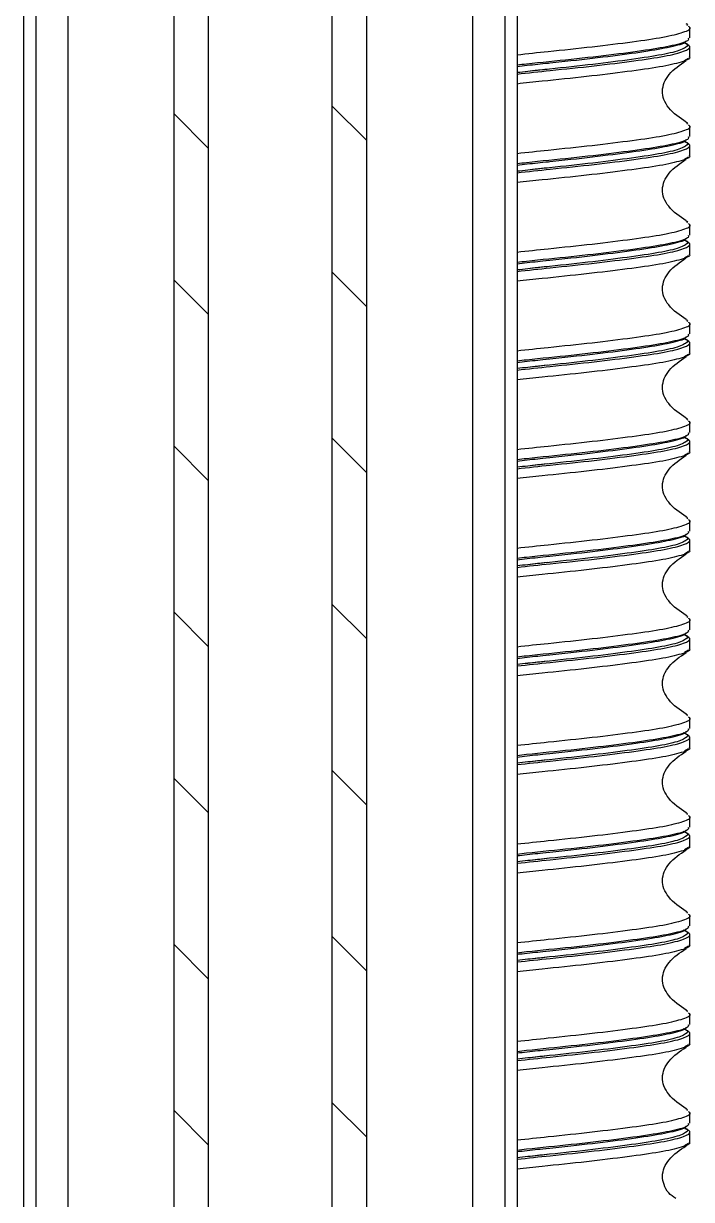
# Model space of a CAD drawing. Header units: millimetres. Extents: x -300 to 1184, y 5 to 1469.
# Drawn here: x 673.08 to 691.13, y 546.26 to 578.05 of the extents above; entities that cross this region are included whole.
import ezdxf

# ---------------------------------------------------------------- set-up
doc = ezdxf.new("R2010")
doc.units = ezdxf.units.MM

msp = doc.modelspace()

# ---------------------------------------------------------------- hatches: boundary and pattern name
at = {"linetype": 'Continuous', "lineweight": 18}
h = msp.add_hatch(dxfattribs=at)
h.set_pattern_fill('ANSI31', angle=90, style=0)
h.paths.add_polyline_path([(677.148, 722.902), (677.148, 482.902), (678.081, 482.902), (678.081, 722.902)], flags=0)
h = msp.add_hatch(dxfattribs=at)
h.set_pattern_fill('ANSI31', angle=90, style=0)
h.paths.add_polyline_path([(681.414, 722.902), (681.414, 482.902), (682.348, 482.902), (682.348, 722.902)], flags=0)

# ---------------------------------------------------------------- linework, layer by layer
at = {"color": 7, "linetype": 'Continuous', "lineweight": 25}
for p, q in [((673.414, 722.902), (673.414, 482.902)), ((674.281, 722.902), (674.281, 482.902)), ((677.148, 482.902), (677.148, 722.902)), ((678.081, 482.902), (678.081, 722.902)), ((681.414, 722.902), (681.414, 482.902)), ((682.348, 722.902), (682.348, 482.902)), ((685.214, 692.902), (685.214, 482.902)), ((686.081, 692.902), (686.081, 482.902)), ((673.081, 686.236), (673.081, 482.902)), ((686.414, 666.236), (686.414, 522.902)), ((691.081, 577.658), (691.081, 577.941)), ((691.081, 577.151), (691.081, 577.42)), ((691.048, 577.104), (690.937, 577.041)), ((691.081, 574.992), (691.081, 575.275)), ((691.081, 574.484), (691.081, 574.753)), ((691.048, 574.437), (690.937, 574.374)), ((691.081, 572.325), (691.081, 572.608)), ((691.081, 571.817), (691.081, 572.086)), ((691.048, 571.771), (690.937, 571.707)), ((691.081, 569.658), (691.081, 569.941)), ((691.081, 569.151), (691.081, 569.42)), ((691.048, 569.104), (690.937, 569.041)), ((691.081, 566.992), (691.081, 567.275)), ((691.081, 566.484), (691.081, 566.753)), ((691.048, 566.437), (690.937, 566.374)), ((691.081, 564.325), (691.081, 564.608)), ((691.081, 563.817), (691.081, 564.086)), ((691.048, 563.771), (690.937, 563.707)), ((691.081, 561.658), (691.081, 561.941)), ((691.081, 561.151), (691.081, 561.42)), ((691.048, 561.104), (690.937, 561.041)), ((691.081, 558.992), (691.081, 559.275)), ((691.081, 558.484), (691.081, 558.753)), ((691.048, 558.437), (690.937, 558.374)), ((691.081, 556.325), (691.081, 556.608)), ((691.081, 555.817), (691.081, 556.086)), ((691.048, 555.771), (690.937, 555.707)), ((691.081, 553.658), (691.081, 553.941)), ((691.081, 553.151), (691.081, 553.42)), ((691.048, 553.104), (690.937, 553.041)), ((691.081, 550.992), (691.081, 551.275)), ((691.081, 550.484), (691.081, 550.753)), ((691.048, 550.437), (690.937, 550.374)), ((691.081, 548.325), (691.081, 548.608)), ((691.081, 547.817), (691.081, 548.086)), ((691.048, 547.771), (690.937, 547.707))]:
    msp.add_line(p, q, dxfattribs=at)
for points, knots in [([(686.414, 577.202), (686.695, 577.233), (687.375, 577.306), (688.474, 577.418), (689.553, 577.555), (690.418, 577.678), (690.937, 577.811), (691.144, 577.908), (691.061, 577.957), (691.049, 577.965)], [0, 0, 0, 0, 0.118387, 0.287501, 0.459791, 0.628243, 0.799634, 0.970818, 1, 1, 1, 1]), ([(690.972, 578.047), (690.984, 578.043), (691.038, 578.025), (691.02, 578.008), (691.005, 577.995)], [0, 0, 0, 0, 0.221866, 1, 1, 1, 1]), ([(691.035, 577.658), (691.045, 577.639), (691.075, 577.577), (690.727, 577.464), (690.039, 577.339), (689.056, 577.208), (687.903, 577.074), (686.973, 576.984), (686.501, 576.931), (686.414, 576.921)], [0, 0, 0, 0, 0.081968, 0.259809, 0.434024, 0.610394, 0.787509, 0.961223, 1, 1, 1, 1]), ([(690.918, 577.538), (690.929, 577.534), (691.069, 577.487), (691.004, 577.403), (690.686, 577.265), (689.994, 577.141), (689.041, 577.01), (687.91, 576.875), (686.987, 576.785), (686.511, 576.73), (686.414, 576.718)], [0, 0, 0, 0, 0.013518, 0.169964, 0.329814, 0.486403, 0.644931, 0.804129, 0.960266, 1, 1, 1, 1]), ([(686.414, 576.681), (686.713, 576.713), (687.413, 576.789), (688.526, 576.902), (689.598, 577.039), (690.445, 577.162), (690.969, 577.296), (691.156, 577.421), (690.984, 577.5), (690.905, 577.535)], [0, 0, 0, 0, 0.112037, 0.262529, 0.415848, 0.565752, 0.71827, 0.870606, 1, 1, 1, 1]), ([(690.971, 577.574), (690.973, 577.569), (690.984, 577.521), (690.657, 577.423), (689.995, 577.299), (689.028, 577.167), (688.061, 577.054), (687.439, 576.989), (687.222, 576.966)], [0, 0, 0, 0, 0.025006, 0.24153, 0.453637, 0.66837, 0.88401, 1, 1, 1, 1]), ([(691.061, 577.151), (691.068, 577.146), (691.127, 577.098), (690.883, 577.004), (690.321, 576.871), (689.419, 576.748), (688.318, 576.611), (687.263, 576.504), (686.64, 576.437), (686.414, 576.412)], [0, 0, 0, 0, 0.021204, 0.197762, 0.374767, 0.548566, 0.726366, 0.901053, 1, 1, 1, 1]), ([(687.261, 576.97), (687.068, 576.95), (686.78, 576.92), (686.505, 576.889), (686.414, 576.878)], [0, 0, 0, 0, 0.668476, 1, 1, 1, 1]), ([(690.986, 575.38), (690.813, 575.496), (690.568, 575.659), (690.374, 575.983), (690.329, 576.224), (690.383, 576.461), (690.579, 576.773), (690.816, 576.931), (690.983, 577.042)], [0, 0, 0, 0, 0.279712, 0.396397, 0.503604, 0.610817, 0.726983, 1, 1, 1, 1]), ([(687.232, 576.808), (687.055, 576.789), (686.776, 576.76), (686.51, 576.73), (686.414, 576.719)], [0, 0, 0, 0, 0.638265, 1, 1, 1, 1]), ([(690.972, 575.38), (690.984, 575.376), (691.038, 575.359), (691.02, 575.342), (691.005, 575.329)], [0, 0, 0, 0, 0.2218656, 1, 1, 1, 1]), ([(686.414, 574.536), (686.695, 574.566), (687.375, 574.64), (688.474, 574.752), (689.553, 574.888), (690.418, 575.011), (690.937, 575.145), (691.144, 575.241), (691.061, 575.291), (691.049, 575.298)], [0, 0, 0, 0, 0.118387, 0.287501, 0.459791, 0.628243, 0.799634, 0.970818, 1, 1, 1, 1]), ([(691.035, 574.992), (691.045, 574.972), (691.075, 574.91), (690.727, 574.797), (690.039, 574.673), (689.056, 574.541), (687.903, 574.407), (686.973, 574.318), (686.501, 574.264), (686.414, 574.254)], [0, 0, 0, 0, 0.081968, 0.259809, 0.434024, 0.610394, 0.787509, 0.961223, 1, 1, 1, 1]), ([(690.918, 574.871), (690.929, 574.868), (691.069, 574.821), (691.004, 574.736), (690.686, 574.599), (689.994, 574.474), (689.041, 574.343), (687.91, 574.209), (686.987, 574.118), (686.511, 574.063), (686.414, 574.052)], [0, 0, 0, 0, 0.0135178, 0.1699636, 0.3298139, 0.4864026, 0.6449309, 0.8041287, 0.9602664, 1, 1, 1, 1]), ([(686.414, 574.014), (686.713, 574.046), (687.413, 574.122), (688.526, 574.236), (689.598, 574.373), (690.445, 574.496), (690.969, 574.629), (691.156, 574.754), (690.986, 574.832), (690.908, 574.867)], [0, 0, 0, 0, 0.112231, 0.262985, 0.41657, 0.566735, 0.719519, 0.872119, 1, 1, 1, 1]), ([(690.971, 574.907), (690.973, 574.902), (690.984, 574.854), (690.657, 574.756), (689.995, 574.632), (689.028, 574.501), (688.061, 574.387), (687.439, 574.322), (687.222, 574.299)], [0, 0, 0, 0, 0.025006, 0.24153, 0.453637, 0.66837, 0.88401, 1, 1, 1, 1]), ([(691.061, 574.484), (691.068, 574.479), (691.127, 574.431), (690.883, 574.338), (690.321, 574.204), (689.419, 574.081), (688.318, 573.944), (687.263, 573.838), (686.64, 573.77), (686.414, 573.745)], [0, 0, 0, 0, 0.021204, 0.197762, 0.374767, 0.548566, 0.726366, 0.901053, 1, 1, 1, 1]), ([(687.261, 574.303), (687.068, 574.284), (686.78, 574.254), (686.505, 574.222), (686.414, 574.211)], [0, 0, 0, 0, 0.668476, 1, 1, 1, 1]), ([(687.232, 574.141), (687.055, 574.123), (686.776, 574.094), (686.51, 574.063), (686.414, 574.052)], [0, 0, 0, 0, 0.638265, 1, 1, 1, 1]), ([(690.986, 572.714), (690.813, 572.829), (690.568, 572.993), (690.374, 573.316), (690.329, 573.557), (690.383, 573.795), (690.579, 574.106), (690.816, 574.264), (690.983, 574.375)], [0, 0, 0, 0, 0.279712, 0.396397, 0.503604, 0.610817, 0.726983, 1, 1, 1, 1]), ([(686.414, 571.869), (686.695, 571.899), (687.375, 571.973), (688.474, 572.085), (689.553, 572.222), (690.418, 572.345), (690.937, 572.478), (691.144, 572.574), (691.061, 572.624), (691.049, 572.631)], [0, 0, 0, 0, 0.118387, 0.287501, 0.459791, 0.628243, 0.799634, 0.970818, 1, 1, 1, 1]), ([(690.972, 572.713), (690.984, 572.71), (691.038, 572.692), (691.02, 572.675), (691.005, 572.662)], [0, 0, 0, 0, 0.221866, 1, 1, 1, 1]), ([(691.035, 572.325), (691.045, 572.306), (691.075, 572.244), (690.727, 572.13), (690.039, 572.006), (689.056, 571.875), (687.903, 571.74), (686.973, 571.651), (686.501, 571.597), (686.414, 571.587)], [0, 0, 0, 0, 0.081968, 0.259809, 0.434024, 0.610394, 0.787509, 0.961223, 1, 1, 1, 1]), ([(690.918, 572.205), (690.929, 572.201), (691.069, 572.154), (691.004, 572.069), (690.686, 571.932), (689.994, 571.808), (689.041, 571.676), (687.91, 571.542), (686.987, 571.451), (686.511, 571.396), (686.414, 571.385)], [0, 0, 0, 0, 0.0135178, 0.1699636, 0.3298139, 0.4864026, 0.6449309, 0.8041287, 0.9602664, 1, 1, 1, 1]), ([(686.414, 571.347), (686.713, 571.38), (687.413, 571.455), (688.526, 571.569), (689.598, 571.706), (690.445, 571.829), (690.969, 571.962), (691.156, 572.088), (690.984, 572.166), (690.905, 572.202)], [0, 0, 0, 0, 0.112037, 0.262529, 0.415848, 0.565752, 0.71827, 0.870606, 1, 1, 1, 1]), ([(690.971, 572.24), (690.973, 572.235), (690.984, 572.188), (690.657, 572.089), (689.995, 571.966), (689.028, 571.834), (688.061, 571.72), (687.439, 571.655), (687.222, 571.633)], [0, 0, 0, 0, 0.025006, 0.24153, 0.453637, 0.66837, 0.88401, 1, 1, 1, 1]), ([(691.061, 571.817), (691.068, 571.812), (691.127, 571.765), (690.883, 571.671), (690.321, 571.537), (689.419, 571.415), (688.318, 571.278), (687.263, 571.171), (686.64, 571.103), (686.414, 571.079)], [0, 0, 0, 0, 0.021204, 0.197762, 0.374767, 0.548566, 0.726366, 0.901053, 1, 1, 1, 1]), ([(687.261, 571.637), (687.068, 571.617), (686.78, 571.587), (686.505, 571.555), (686.414, 571.545)], [0, 0, 0, 0, 0.668476, 1, 1, 1, 1]), ([(690.986, 570.047), (690.813, 570.162), (690.568, 570.326), (690.374, 570.65), (690.329, 570.89), (690.383, 571.128), (690.579, 571.439), (690.816, 571.597), (690.983, 571.708)], [0, 0, 0, 0, 0.279712, 0.396397, 0.503604, 0.610817, 0.726983, 1, 1, 1, 1]), ([(687.232, 571.474), (687.055, 571.456), (686.776, 571.427), (686.51, 571.396), (686.414, 571.385)], [0, 0, 0, 0, 0.638265, 1, 1, 1, 1]), ([(686.414, 569.202), (686.695, 569.233), (687.375, 569.306), (688.474, 569.418), (689.553, 569.555), (690.418, 569.678), (690.937, 569.811), (691.144, 569.908), (691.061, 569.957), (691.049, 569.965)], [0, 0, 0, 0, 0.118387, 0.287501, 0.459791, 0.628243, 0.799634, 0.970818, 1, 1, 1, 1]), ([(690.972, 570.047), (690.984, 570.043), (691.038, 570.025), (691.02, 570.008), (691.005, 569.995)], [0, 0, 0, 0, 0.221866, 1, 1, 1, 1]), ([(691.035, 569.658), (691.045, 569.639), (691.075, 569.577), (690.727, 569.464), (690.039, 569.339), (689.056, 569.208), (687.903, 569.074), (686.973, 568.984), (686.501, 568.931), (686.414, 568.921)], [0, 0, 0, 0, 0.081968, 0.259809, 0.434024, 0.610394, 0.787509, 0.961223, 1, 1, 1, 1]), ([(690.918, 569.538), (690.929, 569.534), (691.069, 569.487), (691.004, 569.403), (690.686, 569.265), (689.994, 569.141), (689.041, 569.01), (687.91, 568.875), (686.987, 568.785), (686.511, 568.73), (686.414, 568.718)], [0, 0, 0, 0, 0.013518, 0.169964, 0.329814, 0.486403, 0.644931, 0.804129, 0.960266, 1, 1, 1, 1]), ([(686.414, 568.681), (686.713, 568.713), (687.413, 568.789), (688.526, 568.902), (689.598, 569.039), (690.445, 569.162), (690.969, 569.296), (691.156, 569.421), (690.986, 569.499), (690.908, 569.534)], [0, 0, 0, 0, 0.1122314, 0.262985, 0.4165703, 0.5667348, 0.7195186, 0.8721187, 1, 1, 1, 1]), ([(690.971, 569.574), (690.973, 569.569), (690.984, 569.521), (690.657, 569.423), (689.995, 569.299), (689.028, 569.167), (688.061, 569.054), (687.439, 568.989), (687.222, 568.966)], [0, 0, 0, 0, 0.025006, 0.24153, 0.453637, 0.66837, 0.88401, 1, 1, 1, 1]), ([(691.061, 569.151), (691.068, 569.146), (691.127, 569.098), (690.883, 569.004), (690.321, 568.871), (689.419, 568.748), (688.318, 568.611), (687.263, 568.504), (686.64, 568.437), (686.414, 568.412)], [0, 0, 0, 0, 0.021204, 0.197762, 0.374767, 0.548566, 0.726366, 0.901053, 1, 1, 1, 1]), ([(690.986, 567.38), (690.813, 567.496), (690.568, 567.659), (690.374, 567.983), (690.329, 568.224), (690.383, 568.461), (690.579, 568.773), (690.816, 568.931), (690.983, 569.042)], [0, 0, 0, 0, 0.279712, 0.396397, 0.503604, 0.610817, 0.726983, 1, 1, 1, 1]), ([(687.261, 568.97), (687.068, 568.95), (686.78, 568.92), (686.505, 568.889), (686.414, 568.878)], [0, 0, 0, 0, 0.668476, 1, 1, 1, 1]), ([(687.232, 568.808), (687.055, 568.789), (686.776, 568.76), (686.51, 568.73), (686.414, 568.719)], [0, 0, 0, 0, 0.638265, 1, 1, 1, 1]), ([(686.414, 566.536), (686.695, 566.566), (687.375, 566.64), (688.474, 566.752), (689.553, 566.888), (690.418, 567.011), (690.937, 567.145), (691.144, 567.241), (691.061, 567.291), (691.049, 567.298)], [0, 0, 0, 0, 0.118387, 0.287501, 0.459791, 0.628243, 0.799634, 0.970818, 1, 1, 1, 1]), ([(690.972, 567.38), (690.984, 567.376), (691.038, 567.359), (691.02, 567.342), (691.005, 567.329)], [0, 0, 0, 0, 0.2218656, 1, 1, 1, 1]), ([(691.035, 566.992), (691.045, 566.972), (691.075, 566.91), (690.727, 566.797), (690.039, 566.673), (689.056, 566.541), (687.903, 566.407), (686.973, 566.318), (686.501, 566.264), (686.414, 566.254)], [0, 0, 0, 0, 0.081968, 0.259809, 0.434024, 0.610394, 0.787509, 0.961223, 1, 1, 1, 1]), ([(690.918, 566.871), (690.929, 566.868), (691.069, 566.821), (691.004, 566.736), (690.686, 566.599), (689.994, 566.474), (689.041, 566.343), (687.91, 566.209), (686.987, 566.118), (686.511, 566.063), (686.414, 566.052)], [0, 0, 0, 0, 0.0135178, 0.1699636, 0.3298139, 0.4864026, 0.6449309, 0.8041287, 0.9602664, 1, 1, 1, 1]), ([(686.414, 566.014), (686.713, 566.046), (687.413, 566.122), (688.526, 566.236), (689.598, 566.373), (690.445, 566.496), (690.969, 566.629), (691.156, 566.754), (690.986, 566.832), (690.908, 566.867)], [0, 0, 0, 0, 0.112231, 0.262985, 0.41657, 0.566735, 0.719519, 0.872119, 1, 1, 1, 1]), ([(690.971, 566.907), (690.973, 566.902), (690.984, 566.854), (690.657, 566.756), (689.995, 566.632), (689.028, 566.501), (688.061, 566.387), (687.439, 566.322), (687.222, 566.299)], [0, 0, 0, 0, 0.025006, 0.24153, 0.453637, 0.66837, 0.88401, 1, 1, 1, 1]), ([(691.061, 566.484), (691.068, 566.479), (691.127, 566.431), (690.883, 566.338), (690.321, 566.204), (689.419, 566.081), (688.318, 565.944), (687.263, 565.838), (686.64, 565.77), (686.414, 565.745)], [0, 0, 0, 0, 0.021204, 0.197762, 0.374767, 0.548566, 0.726366, 0.901053, 1, 1, 1, 1]), ([(687.261, 566.303), (687.068, 566.284), (686.78, 566.254), (686.505, 566.222), (686.414, 566.211)], [0, 0, 0, 0, 0.6684762, 1, 1, 1, 1]), ([(687.232, 566.141), (687.055, 566.123), (686.776, 566.094), (686.51, 566.063), (686.414, 566.052)], [0, 0, 0, 0, 0.6382653, 1, 1, 1, 1]), ([(690.986, 564.714), (690.813, 564.829), (690.568, 564.993), (690.374, 565.316), (690.329, 565.557), (690.383, 565.795), (690.579, 566.106), (690.816, 566.264), (690.983, 566.375)], [0, 0, 0, 0, 0.279712, 0.396397, 0.503604, 0.610817, 0.726983, 1, 1, 1, 1]), ([(686.414, 563.869), (686.695, 563.899), (687.375, 563.973), (688.474, 564.085), (689.553, 564.222), (690.418, 564.345), (690.937, 564.478), (691.144, 564.574), (691.061, 564.624), (691.049, 564.631)], [0, 0, 0, 0, 0.118387, 0.287501, 0.459791, 0.628243, 0.799634, 0.970818, 1, 1, 1, 1]), ([(690.972, 564.713), (690.984, 564.71), (691.038, 564.692), (691.02, 564.675), (691.005, 564.662)], [0, 0, 0, 0, 0.2218656, 1, 1, 1, 1]), ([(691.035, 564.325), (691.045, 564.306), (691.075, 564.244), (690.727, 564.13), (690.039, 564.006), (689.056, 563.875), (687.903, 563.74), (686.973, 563.651), (686.501, 563.597), (686.414, 563.587)], [0, 0, 0, 0, 0.081968, 0.259809, 0.434024, 0.610394, 0.787509, 0.961223, 1, 1, 1, 1]), ([(690.971, 564.24), (690.973, 564.235), (690.984, 564.188), (690.657, 564.089), (689.995, 563.966), (689.028, 563.834), (688.061, 563.72), (687.439, 563.655), (687.222, 563.633)], [0, 0, 0, 0, 0.025006, 0.24153, 0.453637, 0.66837, 0.88401, 1, 1, 1, 1]), ([(690.918, 564.205), (690.929, 564.201), (691.069, 564.154), (691.004, 564.069), (690.686, 563.932), (689.994, 563.808), (689.041, 563.676), (687.91, 563.542), (686.987, 563.451), (686.511, 563.396), (686.414, 563.385)], [0, 0, 0, 0, 0.013518, 0.169964, 0.329814, 0.486403, 0.644931, 0.804129, 0.960266, 1, 1, 1, 1]), ([(686.414, 563.347), (686.713, 563.38), (687.413, 563.455), (688.526, 563.569), (689.598, 563.706), (690.445, 563.829), (690.969, 563.962), (691.156, 564.087), (690.986, 564.165), (690.908, 564.201)], [0, 0, 0, 0, 0.1122314, 0.262985, 0.4165703, 0.5667348, 0.7195186, 0.8721187, 1, 1, 1, 1]), ([(691.061, 563.817), (691.068, 563.812), (691.127, 563.765), (690.883, 563.671), (690.321, 563.537), (689.419, 563.415), (688.318, 563.278), (687.263, 563.171), (686.64, 563.103), (686.414, 563.079)], [0, 0, 0, 0, 0.021204, 0.197762, 0.374767, 0.548566, 0.726366, 0.901053, 1, 1, 1, 1]), ([(687.261, 563.637), (687.068, 563.617), (686.78, 563.587), (686.505, 563.555), (686.414, 563.545)], [0, 0, 0, 0, 0.6684762, 1, 1, 1, 1]), ([(690.986, 562.047), (690.813, 562.162), (690.568, 562.326), (690.374, 562.65), (690.329, 562.89), (690.383, 563.128), (690.579, 563.439), (690.816, 563.597), (690.983, 563.708)], [0, 0, 0, 0, 0.279712, 0.396397, 0.503604, 0.610817, 0.726983, 1, 1, 1, 1]), ([(687.232, 563.474), (687.055, 563.456), (686.776, 563.427), (686.51, 563.396), (686.414, 563.385)], [0, 0, 0, 0, 0.638265, 1, 1, 1, 1]), ([(690.972, 562.047), (690.984, 562.043), (691.038, 562.025), (691.02, 562.008), (691.005, 561.995)], [0, 0, 0, 0, 0.2218656, 1, 1, 1, 1]), ([(686.414, 561.202), (686.695, 561.233), (687.375, 561.306), (688.474, 561.418), (689.553, 561.555), (690.418, 561.678), (690.937, 561.811), (691.144, 561.908), (691.061, 561.957), (691.049, 561.965)], [0, 0, 0, 0, 0.118387, 0.287501, 0.459791, 0.628243, 0.799634, 0.970818, 1, 1, 1, 1]), ([(691.035, 561.658), (691.045, 561.639), (691.075, 561.577), (690.727, 561.464), (690.039, 561.339), (689.056, 561.208), (687.903, 561.074), (686.973, 560.984), (686.501, 560.931), (686.414, 560.921)], [0, 0, 0, 0, 0.081968, 0.259809, 0.434024, 0.610394, 0.787509, 0.961223, 1, 1, 1, 1]), ([(690.918, 561.538), (690.929, 561.534), (691.069, 561.487), (691.004, 561.403), (690.686, 561.265), (689.994, 561.141), (689.041, 561.01), (687.91, 560.875), (686.987, 560.785), (686.511, 560.73), (686.414, 560.718)], [0, 0, 0, 0, 0.013518, 0.169964, 0.329814, 0.486403, 0.644931, 0.804129, 0.960266, 1, 1, 1, 1]), ([(686.414, 560.681), (686.713, 560.713), (687.413, 560.789), (688.526, 560.902), (689.598, 561.039), (690.445, 561.162), (690.969, 561.296), (691.156, 561.421), (690.984, 561.5), (690.905, 561.535)], [0, 0, 0, 0, 0.112037, 0.262529, 0.415848, 0.565752, 0.71827, 0.870606, 1, 1, 1, 1]), ([(690.971, 561.574), (690.973, 561.569), (690.984, 561.521), (690.657, 561.423), (689.995, 561.299), (689.028, 561.167), (688.061, 561.054), (687.439, 560.989), (687.222, 560.966)], [0, 0, 0, 0, 0.025006, 0.24153, 0.453637, 0.66837, 0.88401, 1, 1, 1, 1]), ([(691.061, 561.151), (691.068, 561.146), (691.127, 561.098), (690.883, 561.004), (690.321, 560.871), (689.419, 560.748), (688.318, 560.611), (687.263, 560.504), (686.64, 560.437), (686.414, 560.412)], [0, 0, 0, 0, 0.021204, 0.197762, 0.374767, 0.548566, 0.726366, 0.901053, 1, 1, 1, 1]), ([(687.261, 560.97), (687.068, 560.95), (686.78, 560.92), (686.505, 560.889), (686.414, 560.878)], [0, 0, 0, 0, 0.668476, 1, 1, 1, 1]), ([(687.232, 560.808), (687.055, 560.789), (686.776, 560.76), (686.51, 560.73), (686.414, 560.719)], [0, 0, 0, 0, 0.638265, 1, 1, 1, 1]), ([(690.986, 559.38), (690.813, 559.496), (690.568, 559.659), (690.374, 559.983), (690.329, 560.224), (690.383, 560.461), (690.579, 560.773), (690.816, 560.931), (690.983, 561.042)], [0, 0, 0, 0, 0.279712, 0.396397, 0.503604, 0.610817, 0.726983, 1, 1, 1, 1]), ([(686.414, 558.536), (686.695, 558.566), (687.375, 558.64), (688.474, 558.752), (689.553, 558.888), (690.418, 559.011), (690.937, 559.145), (691.144, 559.241), (691.061, 559.291), (691.049, 559.298)], [0, 0, 0, 0, 0.118387, 0.287501, 0.459791, 0.628243, 0.799634, 0.970818, 1, 1, 1, 1]), ([(690.972, 559.38), (690.984, 559.376), (691.038, 559.359), (691.02, 559.342), (691.005, 559.329)], [0, 0, 0, 0, 0.221866, 1, 1, 1, 1]), ([(691.035, 558.992), (691.045, 558.972), (691.075, 558.91), (690.727, 558.797), (690.039, 558.673), (689.056, 558.541), (687.903, 558.407), (686.973, 558.318), (686.501, 558.264), (686.414, 558.254)], [0, 0, 0, 0, 0.0819685, 0.2598088, 0.4340235, 0.6103942, 0.7875093, 0.9612226, 1, 1, 1, 1]), ([(690.918, 558.871), (690.929, 558.868), (691.069, 558.821), (691.004, 558.736), (690.686, 558.599), (689.994, 558.474), (689.041, 558.343), (687.91, 558.209), (686.987, 558.118), (686.511, 558.063), (686.414, 558.052)], [0, 0, 0, 0, 0.013518, 0.169964, 0.329814, 0.486403, 0.644931, 0.804129, 0.960266, 1, 1, 1, 1]), ([(686.414, 558.014), (686.713, 558.046), (687.413, 558.122), (688.526, 558.236), (689.598, 558.373), (690.445, 558.496), (690.969, 558.629), (691.156, 558.755), (690.984, 558.833), (690.905, 558.869)], [0, 0, 0, 0, 0.112037, 0.262529, 0.415848, 0.565752, 0.71827, 0.870606, 1, 1, 1, 1]), ([(690.971, 558.907), (690.973, 558.902), (690.984, 558.854), (690.657, 558.756), (689.995, 558.632), (689.028, 558.501), (688.061, 558.387), (687.439, 558.322), (687.222, 558.299)], [0, 0, 0, 0, 0.025006, 0.24153, 0.453637, 0.66837, 0.88401, 1, 1, 1, 1]), ([(691.061, 558.484), (691.068, 558.479), (691.127, 558.431), (690.883, 558.338), (690.321, 558.204), (689.419, 558.081), (688.318, 557.944), (687.263, 557.838), (686.64, 557.77), (686.414, 557.745)], [0, 0, 0, 0, 0.021204, 0.197762, 0.374767, 0.548566, 0.726366, 0.901053, 1, 1, 1, 1]), ([(687.261, 558.303), (687.068, 558.284), (686.78, 558.254), (686.505, 558.222), (686.414, 558.211)], [0, 0, 0, 0, 0.668476, 1, 1, 1, 1]), ([(690.986, 556.714), (690.813, 556.829), (690.568, 556.993), (690.374, 557.316), (690.329, 557.557), (690.383, 557.795), (690.579, 558.106), (690.816, 558.264), (690.983, 558.375)], [0, 0, 0, 0, 0.279712, 0.396397, 0.503604, 0.610817, 0.726983, 1, 1, 1, 1]), ([(687.232, 558.141), (687.055, 558.123), (686.776, 558.094), (686.51, 558.063), (686.414, 558.052)], [0, 0, 0, 0, 0.638265, 1, 1, 1, 1]), ([(686.414, 555.869), (686.695, 555.899), (687.375, 555.973), (688.474, 556.085), (689.553, 556.222), (690.418, 556.345), (690.937, 556.478), (691.144, 556.574), (691.061, 556.624), (691.049, 556.631)], [0, 0, 0, 0, 0.118387, 0.287501, 0.459791, 0.628243, 0.799634, 0.970818, 1, 1, 1, 1]), ([(690.972, 556.713), (690.984, 556.71), (691.038, 556.692), (691.02, 556.675), (691.005, 556.662)], [0, 0, 0, 0, 0.221866, 1, 1, 1, 1]), ([(691.035, 556.325), (691.045, 556.306), (691.075, 556.244), (690.727, 556.13), (690.039, 556.006), (689.056, 555.875), (687.903, 555.74), (686.973, 555.651), (686.501, 555.597), (686.414, 555.587)], [0, 0, 0, 0, 0.0819685, 0.2598088, 0.4340235, 0.6103942, 0.7875093, 0.9612226, 1, 1, 1, 1]), ([(690.918, 556.205), (690.929, 556.201), (691.069, 556.154), (691.004, 556.069), (690.686, 555.932), (689.994, 555.808), (689.041, 555.676), (687.91, 555.542), (686.987, 555.451), (686.511, 555.396), (686.414, 555.385)], [0, 0, 0, 0, 0.013518, 0.169964, 0.329814, 0.486403, 0.644931, 0.804129, 0.960266, 1, 1, 1, 1]), ([(686.414, 555.347), (686.713, 555.38), (687.413, 555.455), (688.526, 555.569), (689.598, 555.706), (690.445, 555.829), (690.969, 555.962), (691.156, 556.088), (690.984, 556.166), (690.905, 556.202)], [0, 0, 0, 0, 0.112037, 0.262529, 0.415848, 0.565752, 0.71827, 0.870606, 1, 1, 1, 1]), ([(690.971, 556.24), (690.973, 556.235), (690.984, 556.188), (690.657, 556.089), (689.995, 555.966), (689.028, 555.834), (688.061, 555.72), (687.439, 555.655), (687.222, 555.633)], [0, 0, 0, 0, 0.025006, 0.24153, 0.453637, 0.66837, 0.88401, 1, 1, 1, 1]), ([(691.061, 555.817), (691.068, 555.812), (691.127, 555.765), (690.883, 555.671), (690.321, 555.537), (689.419, 555.415), (688.318, 555.278), (687.263, 555.171), (686.64, 555.103), (686.414, 555.079)], [0, 0, 0, 0, 0.021204, 0.197762, 0.374767, 0.548566, 0.726366, 0.901053, 1, 1, 1, 1]), ([(690.986, 554.047), (690.813, 554.162), (690.568, 554.326), (690.374, 554.65), (690.329, 554.89), (690.383, 555.128), (690.579, 555.439), (690.816, 555.597), (690.983, 555.708)], [0, 0, 0, 0, 0.279712, 0.396397, 0.503604, 0.610817, 0.726983, 1, 1, 1, 1]), ([(687.261, 555.637), (687.068, 555.617), (686.78, 555.587), (686.505, 555.555), (686.414, 555.545)], [0, 0, 0, 0, 0.6684762, 1, 1, 1, 1]), ([(687.232, 555.474), (687.055, 555.456), (686.776, 555.427), (686.51, 555.396), (686.414, 555.385)], [0, 0, 0, 0, 0.638265, 1, 1, 1, 1]), ([(686.414, 553.202), (686.695, 553.233), (687.375, 553.306), (688.474, 553.418), (689.553, 553.555), (690.418, 553.678), (690.937, 553.811), (691.144, 553.908), (691.061, 553.957), (691.049, 553.965)], [0, 0, 0, 0, 0.118387, 0.287501, 0.459791, 0.628243, 0.799634, 0.970818, 1, 1, 1, 1]), ([(690.972, 554.047), (690.984, 554.043), (691.038, 554.025), (691.02, 554.008), (691.005, 553.995)], [0, 0, 0, 0, 0.2218656, 1, 1, 1, 1]), ([(691.035, 553.658), (691.045, 553.639), (691.075, 553.577), (690.727, 553.464), (690.039, 553.339), (689.056, 553.208), (687.903, 553.074), (686.973, 552.984), (686.501, 552.931), (686.414, 552.921)], [0, 0, 0, 0, 0.081968, 0.259809, 0.434024, 0.610394, 0.787509, 0.961223, 1, 1, 1, 1]), ([(690.918, 553.538), (690.929, 553.534), (691.069, 553.487), (691.004, 553.403), (690.686, 553.265), (689.994, 553.141), (689.041, 553.01), (687.91, 552.875), (686.987, 552.785), (686.511, 552.73), (686.414, 552.718)], [0, 0, 0, 0, 0.013518, 0.169964, 0.329814, 0.486403, 0.644931, 0.804129, 0.960266, 1, 1, 1, 1]), ([(686.414, 552.681), (686.713, 552.713), (687.413, 552.789), (688.526, 552.902), (689.598, 553.039), (690.445, 553.162), (690.969, 553.296), (691.156, 553.421), (690.984, 553.5), (690.905, 553.535)], [0, 0, 0, 0, 0.112037, 0.262529, 0.415848, 0.565752, 0.71827, 0.870606, 1, 1, 1, 1]), ([(690.971, 553.574), (690.973, 553.569), (690.984, 553.521), (690.657, 553.423), (689.995, 553.299), (689.028, 553.167), (688.061, 553.054), (687.439, 552.989), (687.222, 552.966)], [0, 0, 0, 0, 0.025006, 0.24153, 0.453637, 0.66837, 0.88401, 1, 1, 1, 1]), ([(691.061, 553.151), (691.068, 553.146), (691.127, 553.098), (690.883, 553.004), (690.321, 552.871), (689.419, 552.748), (688.318, 552.611), (687.263, 552.504), (686.64, 552.437), (686.414, 552.412)], [0, 0, 0, 0, 0.021204, 0.197762, 0.374767, 0.548566, 0.726366, 0.901053, 1, 1, 1, 1]), ([(687.261, 552.97), (687.068, 552.95), (686.78, 552.92), (686.505, 552.889), (686.414, 552.878)], [0, 0, 0, 0, 0.668476, 1, 1, 1, 1]), ([(687.232, 552.808), (687.055, 552.789), (686.776, 552.76), (686.51, 552.73), (686.414, 552.719)], [0, 0, 0, 0, 0.638265, 1, 1, 1, 1]), ([(690.986, 551.38), (690.813, 551.496), (690.568, 551.659), (690.374, 551.983), (690.329, 552.224), (690.383, 552.461), (690.579, 552.773), (690.816, 552.931), (690.983, 553.042)], [0, 0, 0, 0, 0.279712, 0.396397, 0.503604, 0.610817, 0.726983, 1, 1, 1, 1]), ([(686.414, 550.536), (686.695, 550.566), (687.375, 550.64), (688.474, 550.752), (689.553, 550.888), (690.418, 551.011), (690.937, 551.145), (691.144, 551.241), (691.061, 551.291), (691.049, 551.298)], [0, 0, 0, 0, 0.118387, 0.287501, 0.459791, 0.628243, 0.799634, 0.970818, 1, 1, 1, 1]), ([(690.972, 551.38), (690.984, 551.376), (691.038, 551.359), (691.02, 551.342), (691.005, 551.329)], [0, 0, 0, 0, 0.221866, 1, 1, 1, 1]), ([(691.035, 550.992), (691.045, 550.972), (691.075, 550.91), (690.727, 550.797), (690.039, 550.673), (689.056, 550.541), (687.903, 550.407), (686.973, 550.318), (686.501, 550.264), (686.414, 550.254)], [0, 0, 0, 0, 0.081968, 0.259809, 0.434024, 0.610394, 0.787509, 0.961223, 1, 1, 1, 1]), ([(690.971, 550.907), (690.973, 550.902), (690.984, 550.854), (690.657, 550.756), (689.995, 550.632), (689.028, 550.501), (688.061, 550.387), (687.439, 550.322), (687.222, 550.299)], [0, 0, 0, 0, 0.025006, 0.24153, 0.453637, 0.66837, 0.88401, 1, 1, 1, 1]), ([(690.918, 550.871), (690.929, 550.868), (691.069, 550.821), (691.004, 550.736), (690.686, 550.599), (689.994, 550.474), (689.041, 550.343), (687.91, 550.209), (686.987, 550.118), (686.511, 550.063), (686.414, 550.052)], [0, 0, 0, 0, 0.013518, 0.169964, 0.329814, 0.486403, 0.644931, 0.804129, 0.960266, 1, 1, 1, 1]), ([(686.414, 550.014), (686.713, 550.046), (687.413, 550.122), (688.526, 550.236), (689.598, 550.373), (690.445, 550.496), (690.969, 550.629), (691.156, 550.755), (690.984, 550.833), (690.905, 550.869)], [0, 0, 0, 0, 0.112037, 0.262529, 0.415848, 0.565752, 0.71827, 0.870606, 1, 1, 1, 1]), ([(691.061, 550.484), (691.068, 550.479), (691.127, 550.431), (690.883, 550.338), (690.321, 550.204), (689.419, 550.081), (688.318, 549.944), (687.263, 549.838), (686.64, 549.77), (686.414, 549.745)], [0, 0, 0, 0, 0.021204, 0.197762, 0.374767, 0.548566, 0.726366, 0.901053, 1, 1, 1, 1]), ([(687.261, 550.303), (687.068, 550.284), (686.78, 550.254), (686.505, 550.222), (686.414, 550.211)], [0, 0, 0, 0, 0.668476, 1, 1, 1, 1]), ([(690.986, 548.714), (690.813, 548.829), (690.568, 548.993), (690.374, 549.316), (690.329, 549.557), (690.383, 549.795), (690.579, 550.106), (690.816, 550.264), (690.983, 550.375)], [0, 0, 0, 0, 0.279712, 0.396397, 0.503604, 0.610817, 0.726983, 1, 1, 1, 1]), ([(687.232, 550.141), (687.055, 550.123), (686.776, 550.094), (686.51, 550.063), (686.414, 550.052)], [0, 0, 0, 0, 0.638265, 1, 1, 1, 1]), ([(690.972, 548.713), (690.984, 548.71), (691.038, 548.692), (691.02, 548.675), (691.005, 548.662)], [0, 0, 0, 0, 0.221866, 1, 1, 1, 1]), ([(686.414, 547.869), (686.695, 547.899), (687.375, 547.973), (688.474, 548.085), (689.553, 548.222), (690.418, 548.345), (690.937, 548.478), (691.144, 548.574), (691.061, 548.624), (691.049, 548.631)], [0, 0, 0, 0, 0.1183874, 0.2875007, 0.4597905, 0.6282429, 0.7996337, 0.9708184, 1, 1, 1, 1]), ([(691.035, 548.325), (691.045, 548.306), (691.075, 548.244), (690.727, 548.13), (690.039, 548.006), (689.056, 547.875), (687.903, 547.74), (686.973, 547.651), (686.501, 547.597), (686.414, 547.587)], [0, 0, 0, 0, 0.081968, 0.259809, 0.434024, 0.610394, 0.787509, 0.961223, 1, 1, 1, 1]), ([(690.918, 548.205), (690.929, 548.201), (691.069, 548.154), (691.004, 548.069), (690.686, 547.932), (689.994, 547.808), (689.041, 547.676), (687.91, 547.542), (686.987, 547.451), (686.511, 547.396), (686.414, 547.385)], [0, 0, 0, 0, 0.013518, 0.169964, 0.329814, 0.486403, 0.644931, 0.804129, 0.960266, 1, 1, 1, 1]), ([(686.414, 547.347), (686.713, 547.38), (687.413, 547.455), (688.526, 547.569), (689.598, 547.706), (690.446, 547.829), (690.964, 547.962), (691.152, 548.076), (691.013, 548.143), (690.962, 548.167)], [0, 0, 0, 0, 0.116925, 0.273983, 0.433991, 0.590435, 0.749608, 0.90859, 1, 1, 1, 1]), ([(690.971, 548.24), (690.973, 548.235), (690.984, 548.188), (690.657, 548.089), (689.995, 547.966), (689.028, 547.834), (688.061, 547.72), (687.439, 547.655), (687.222, 547.633)], [0, 0, 0, 0, 0.025006, 0.24153, 0.453637, 0.66837, 0.88401, 1, 1, 1, 1]), ([(691.061, 547.817), (691.068, 547.812), (691.127, 547.765), (690.883, 547.671), (690.321, 547.537), (689.419, 547.415), (688.318, 547.278), (687.263, 547.171), (686.64, 547.103), (686.414, 547.079)], [0, 0, 0, 0, 0.021204, 0.197762, 0.374767, 0.548566, 0.726366, 0.901053, 1, 1, 1, 1]), ([(690.701, 546.283), (690.634, 546.331), (690.497, 546.428), (690.376, 546.651), (690.329, 546.89), (690.383, 547.128), (690.579, 547.439), (690.816, 547.597), (690.983, 547.708)], [0, 0, 0, 0, 0.133507, 0.273877, 0.402845, 0.531821, 0.671566, 1, 1, 1, 1]), ([(687.261, 547.637), (687.068, 547.617), (686.78, 547.587), (686.505, 547.555), (686.414, 547.545)], [0, 0, 0, 0, 0.668476, 1, 1, 1, 1]), ([(687.232, 547.474), (687.055, 547.456), (686.776, 547.427), (686.51, 547.396), (686.414, 547.385)], [0, 0, 0, 0, 0.638265, 1, 1, 1, 1])]:
    msp.add_open_spline(points, degree=3, knots=knots, dxfattribs=at)

doc.saveas('drawing.dxf')
